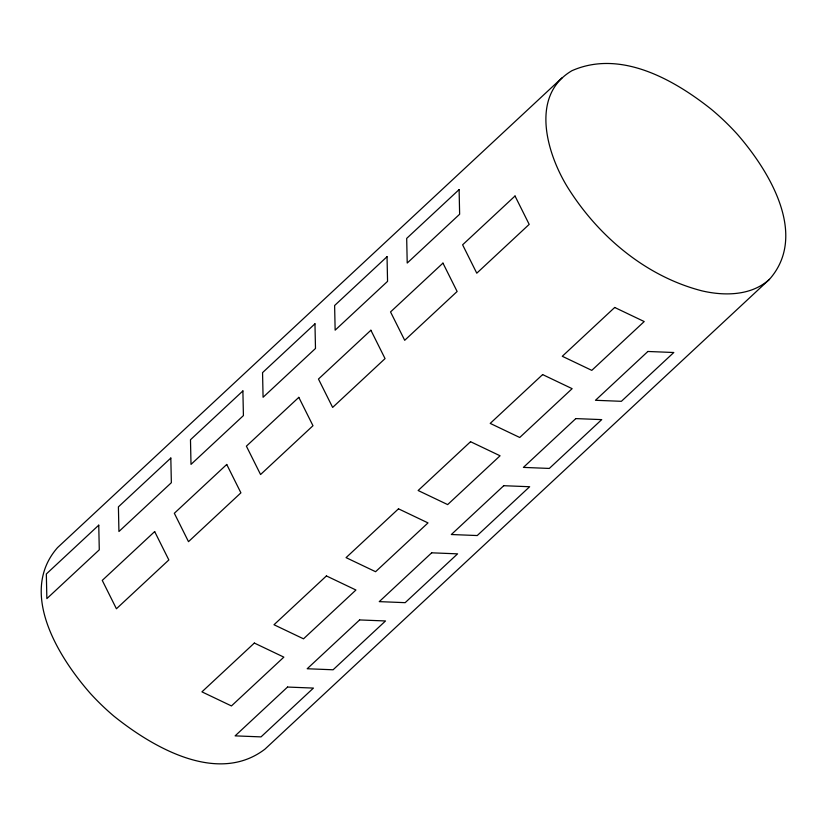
<?xml version="1.0" encoding="UTF-8"?>
<svg xmlns="http://www.w3.org/2000/svg" width="827" height="827" viewBox="0 0 827 827"><rect width="100%" height="100%" fill="white"/><g stroke="black" fill="none" stroke-linecap="round" stroke-linejoin="round"><path stroke-width="1.24" d="M769.451 279.34C808.537 235.116 769.203 170.92 737.57 134.522A254.271 241.412 8.6 0 0 711.272 109.257C673.664 79.351 620.25 49.289 571.881 70.729C529.383 95.756 547.081 154.411 568.046 187.977C598.51 236.429 645.949 276.466 702.02 290.877C724.566 296.118 751.412 295.828 769.451 279.34L264.95 749.148C217.728 785.257 152.778 747.339 113.94 716.172A254.427 241.567 8.6 0 1 90.525 693.626C58.386 657.134 18.132 592.359 57.559 547.598L562.06 77.79M98.754 525.166L46.333 573.979L46.86 598.624L99.281 549.821L98.754 525.166M170.827 458.044L118.406 506.858L118.933 531.513L171.354 482.699L170.827 458.044M242.89 390.933L190.479 439.747L191.006 464.392L243.417 415.588L242.89 390.933M314.963 323.812L262.552 372.626L263.079 397.28L315.49 348.467L314.963 323.812M387.036 256.701L334.615 305.514L335.142 330.169L387.563 281.356L387.036 256.701M459.109 189.59L406.688 238.393L407.215 263.048L459.636 214.234L459.109 189.59M154.67 531.585L102.259 580.399L116.421 608.765L168.842 559.951L154.67 531.585M226.743 464.464L174.332 513.278L188.494 541.654L240.905 492.84L226.743 464.464M298.816 397.353L246.394 446.166L260.567 474.533L312.978 425.719L298.816 397.353M370.889 330.242L318.467 379.045L332.64 407.422L385.051 358.608L370.889 330.242M442.952 263.12L390.54 311.934L404.703 340.3L457.124 291.497L442.952 263.12M515.025 196.009L462.613 244.813L476.776 273.189L529.187 224.375L515.025 196.009M254.344 643.055L201.933 691.858L231.446 705.938L283.857 657.134L254.344 643.055M326.417 575.933L273.995 624.747L303.509 638.826L355.93 590.013L326.417 575.933M398.49 508.822L346.068 557.636L375.582 571.705L428.004 522.902L398.49 508.822M470.553 441.701L418.142 490.514L447.655 504.594L500.066 455.78L470.553 441.701M542.626 374.59L490.215 423.403L519.728 437.483L572.139 388.669L542.626 374.59M614.699 307.468L562.288 356.282L591.791 370.362L644.212 321.548L614.699 307.468M287.538 687.051L235.126 735.865L261.022 736.888L313.433 688.085L287.538 687.051M359.611 619.94L307.199 668.754L333.095 669.777L385.506 620.963L359.611 619.94M431.684 552.818L379.262 601.632L405.158 602.666L457.579 553.852L431.684 552.818M503.746 485.707L451.335 534.521L477.231 535.545L529.652 486.731L503.746 485.707M575.819 418.596L523.408 467.4L549.304 468.433L601.715 419.62L575.819 418.596M647.892 351.475L595.481 400.289L621.377 401.312L673.788 352.509L647.892 351.475"/></g></svg>
